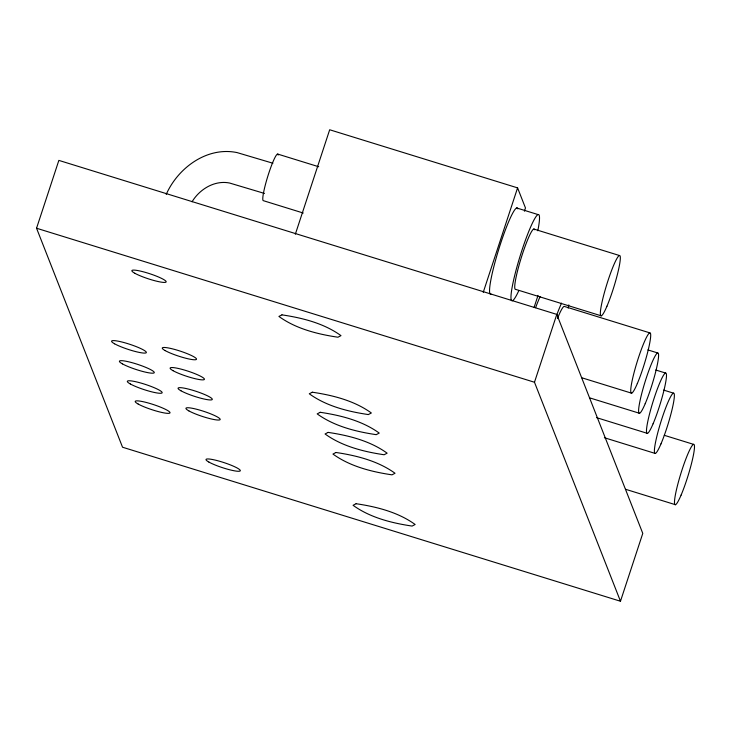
<?xml version="1.0" encoding="UTF-8"?>
<svg xmlns="http://www.w3.org/2000/svg" width="731" height="731" viewBox="0 0 731 731"><rect width="100%" height="100%" fill="white"/><g stroke="black" fill="none" stroke-linecap="round" stroke-linejoin="round"><path stroke-width="1.1" d="M36.55 228.236L58.855 160.391L556.794 314.403L642.777 533.392L620.473 601.238L122.543 447.226L36.55 228.236L534.48 382.249L620.473 601.238M295.333 234.24L329.681 129.762L517.585 187.876L525.47 207.969L524.41 211.204M483.237 292.354L517.585 187.876M534.142 307.239L538.043 295.388M534.48 382.249L556.794 314.403M166.211 194.409C177.999 167.819 207.028 146.383 237.027 152.578L272.901 163.232M192.052 201.774C199.636 189.201 214.603 180 229.58 183.024L264.521 193.45M516.662 207.96L538.062 214.576M533.776 229.022L619.376 255.494M277.698 154.067L318.725 166.75M303.237 213.023L263.297 200.659A24.388 2.897 -72.8 0 1 268.688 173.503A24.388 2.897 -72.8 0 1 278.173 155.073M601.284 315.847L515.675 289.375A31.588 3.756 -72.8 0 1 521.687 256.343A31.588 3.756 -72.8 0 1 534.562 229.762M649.749 332.843L564.14 306.371A31.588 3.756 -72.8 0 0 557.415 318.588M647.885 349.921L657.635 352.936M655.771 370.014L665.53 373.029M663.666 390.098L673.415 393.123M581.812 377.781L631.657 393.196M589.698 397.874L639.543 413.289M664.278 435.301L693.536 444.347M596.505 417.629L647.438 433.382M604.391 437.723L655.323 453.476M625.59 489.286L675.435 504.701M491.013 294.118A45.121 5.364 -72.8 0 1 499.273 247.654A45.121 5.364 -72.8 0 1 517.85 208.847M518.891 290.463A45.121 5.364 -72.8 0 1 512.513 285.309A45.121 5.364 -72.8 0 1 531.857 224.253A45.121 5.364 -72.8 0 1 537.815 230.74M535.585 307.705A45.121 5.364 -72.8 0 1 540.127 296.53M568.791 304.9A45.121 5.364 -72.8 0 1 568.188 308.089M556.574 315.426A45.121 5.364 -72.8 0 1 561.527 303.146M281.947 314.86L278.913 316.441C295.9 328.749 317.418 334.177 337.95 337.219L340.984 335.639C323.997 323.33 302.479 317.903 281.947 314.86M312.32 392.209L309.286 393.79C326.273 406.098 347.792 411.526 368.323 414.568L371.357 412.988C354.371 400.689 332.852 395.252 312.32 392.209M320.215 412.302L317.181 413.883C334.158 426.182 355.677 431.619 376.209 434.662L379.243 433.081C362.256 420.773 340.747 415.345 320.215 412.302M328.1 432.396L325.067 433.976C342.053 446.275 363.563 451.712 384.104 454.755L387.128 453.174C370.151 440.866 348.632 435.429 328.1 432.396M335.986 452.48L332.952 454.061C349.939 466.369 371.458 471.806 391.99 474.839L395.023 473.259C378.037 460.959 356.518 455.523 335.986 452.48M356.107 503.714L353.073 505.295C370.06 517.603 391.569 523.03 412.101 526.073L415.135 524.492C398.157 512.184 376.639 506.757 356.107 503.714M130.328 383.976A18.321 2.677 18.2 0 0 160.427 393.287A18.321 2.677 18.2 0 0 143.486 383.812A18.321 2.677 18.2 0 0 130.328 383.976M122.433 363.883A18.321 2.677 18.2 0 0 152.541 373.194A18.321 2.677 18.2 0 0 135.601 363.718A18.321 2.677 18.2 0 0 122.433 363.883M138.214 404.069A18.321 2.677 18.2 0 0 168.313 413.371A18.321 2.677 18.2 0 0 151.372 403.905A18.321 2.677 18.2 0 0 138.214 404.069M114.548 343.789A18.321 2.677 18.2 0 0 144.647 353.1A18.321 2.677 18.2 0 0 127.706 343.634A18.321 2.677 18.2 0 0 114.548 343.789M165.179 350.606A18.047 2.641 18.2 0 0 194.83 359.78A18.047 2.641 18.2 0 0 178.145 350.451A18.047 2.641 18.2 0 0 165.179 350.606M173.064 370.699A18.047 2.641 18.2 0 0 202.725 379.873A18.047 2.641 18.2 0 0 186.03 370.535A18.047 2.641 18.2 0 0 173.064 370.699M180.959 390.783A18.047 2.641 18.2 0 0 210.61 399.958A18.047 2.641 18.2 0 0 193.916 390.628A18.047 2.641 18.2 0 0 180.959 390.783M188.845 410.877A18.047 2.641 18.2 0 0 218.496 420.051A18.047 2.641 18.2 0 0 201.811 410.721A18.047 2.641 18.2 0 0 188.845 410.877M134.806 273.257A18.047 2.641 18.2 0 0 164.457 282.431A18.047 2.641 18.2 0 0 147.772 273.092A18.047 2.641 18.2 0 0 134.806 273.257M208.956 462.111A18.047 2.641 18.2 0 0 238.617 471.285A18.047 2.641 18.2 0 0 221.922 461.946A18.047 2.641 18.2 0 0 208.956 462.111M681.1 495.088A31.588 3.756 -72.8 0 0 694.331 445.097A31.588 3.756 -72.8 0 0 678.03 483.392A31.588 3.756 -72.8 0 0 681.1 495.088M606.94 306.234A31.588 3.756 -72.8 0 0 620.171 256.243A31.588 3.756 -72.8 0 0 603.879 294.538A31.588 3.756 -72.8 0 0 606.94 306.234M660.979 443.863A31.588 3.756 -72.8 0 0 674.21 393.863A31.588 3.756 -72.8 0 0 657.918 432.167A31.588 3.756 -72.8 0 0 660.979 443.863M653.094 423.77A31.588 3.756 -72.8 0 0 666.325 373.769A31.588 3.756 -72.8 0 0 650.023 412.074A31.588 3.756 -72.8 0 0 653.094 423.77M645.208 403.676A31.588 3.756 -72.8 0 0 658.43 353.685A31.588 3.756 -72.8 0 0 642.138 391.98A31.588 3.756 -72.8 0 0 645.208 403.676M637.313 383.583A31.588 3.756 -72.8 0 0 650.544 333.592A31.588 3.756 -72.8 0 0 634.252 371.887A31.588 3.756 -72.8 0 0 637.313 383.583"/></g></svg>
